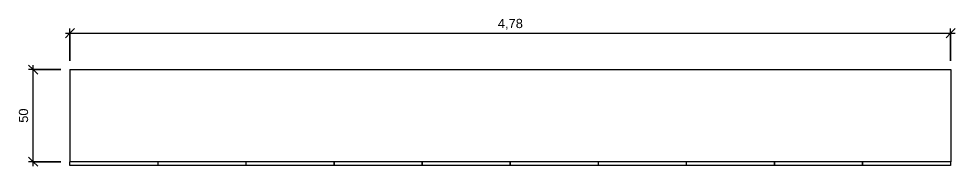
# Model space of a CAD drawing. Header units: millimetres. Extents: x 632 to 22386, y -104 to 8910.
# Drawn here: x 16491 to 21574, y 6950 to 7752 of the extents above; entities that cross this region are included whole.
import ezdxf

# ---------------------------------------------------------------- set-up
doc = ezdxf.new("R2010")
doc.units = ezdxf.units.MM
for name, color, linetype, lineweight in [('A-ANNO-DIMS', 211, 'Continuous', 9), ('A-ANNO-DIMS-25', 211, 'Continuous', 9), ('I-FURN', 30, 'Continuous', 9)]:
    doc.layers.add(name, color=color, linetype=linetype, lineweight=lineweight)
doc.styles.add('@Arial Unicode MS', font='ARIALUNI.TTF', dxfattribs={"height": 50})
doc.dimstyles.new('CRT_-__Metros_-_Linha_de_chamada_3_5_mm', dxfattribs={"dimscale": 304.8, "dimtxt": 50.292243, "dimasz": 0.164042, "dimexe": 0.082021, "dimexo": 0.0625, "dimgap": 0.04101, "dimtad": 1, "dimdec": 0, "dimlfac": 0.1, "dimdsep": 46, "dimtxsty": '@Arial Unicode MS', "dimblk1": 'OBLIQUE', "dimblk2": 'OBLIQUE', "dimsah": 1, "dimcen": 0.09, "dimdle": 0.082021, "dimazin": 0, "dimtfac": 1, "dimtdec": 4, "dimtix": 1, "dimtmove": 0, "dimatfit": 3, "dimfxl": 0.492126, "dimfxlon": 1, "dimtvp": 1, "dimtolj": 1, "dimtzin": 0, "dimarcsym": 2})
doc.dimstyles.new('CRT_-__Metros_-_Linha_de_chamada_3_5_mm_1', dxfattribs={"dimscale": 304.8, "dimtxt": 50.292243, "dimasz": 0.164042, "dimexe": 0.082021, "dimexo": 0.0625, "dimgap": 0.04101, "dimtad": 1, "dimlfac": 0.001, "dimrnd": 0.01, "dimzin": 0, "dimdsep": 46, "dimtxsty": '@Arial Unicode MS', "dimblk1": 'OBLIQUE', "dimblk2": 'OBLIQUE', "dimsah": 1, "dimcen": 0.09, "dimdle": 0.082021, "dimazin": 0, "dimtfac": 1, "dimtdec": 4, "dimtix": 1, "dimtmove": 0, "dimatfit": 3, "dimfxl": 0.492126, "dimfxlon": 1, "dimtvp": 1, "dimtolj": 1, "dimtzin": 0, "dimarcsym": 2})

# ---------------------------------------------------------------- blocks, each defined once
blk = doc.blocks.new('RACK-BANCO QUARTO - RACK-BANCO QUARTO-4356055-VISTA SUPERIOR RACK_BANCO')
at = {"layer": 'I-FURN'}
for p, q in [((8369.7, 7475.4), (13149.7, 7475.4)), ((8369.7, 7475.4), (8369.7, 6975.4)), ((13149.7, 7475.4), (13149.7, 6975.4)), ((8369.7, 6955.4), (8369.7, 6975.4)), ((13149.7, 6975.4), (8369.7, 6975.4)), ((8846.7, 6975.4), (8846.7, 6955.4)), ((8847.7, 6955.4), (8847.7, 6975.4)), ((9324.7, 6975.4), (9324.7, 6955.4)), ((9325.7, 6955.4), (9325.7, 6975.4)), ((9802.7, 6975.4), (9802.7, 6955.4)), ((9803.7, 6955.4), (9803.7, 6975.4)), ((10280.7, 6975.4), (10280.7, 6955.4)), ((10281.7, 6955.4), (10281.7, 6975.4)), ((10758.7, 6975.4), (10758.7, 6955.4)), ((10759.7, 6955.4), (10759.7, 6975.4)), ((11236.7, 6975.4), (11236.7, 6955.4)), ((11237.7, 6955.4), (11237.7, 6975.4)), ((11714.7, 6975.4), (11714.7, 6955.4)), ((11715.7, 6955.4), (11715.7, 6975.4)), ((12192.7, 6975.4), (12192.7, 6955.4)), ((12193.7, 6955.4), (12193.7, 6975.4)), ((12670.7, 6975.4), (12670.7, 6955.4)), ((12671.7, 6955.4), (12671.7, 6975.4)), ((13148.7, 6975.4), (13148.7, 6955.4)), ((8846.7, 6955.4), (8369.7, 6955.4)), ((9324.7, 6955.4), (8847.7, 6955.4)), ((9802.7, 6955.4), (9325.7, 6955.4)), ((10280.7, 6955.4), (9803.7, 6955.4)), ((10758.7, 6955.4), (10281.7, 6955.4)), ((11236.7, 6955.4), (10759.7, 6955.4)), ((11714.7, 6955.4), (11237.7, 6955.4)), ((12192.7, 6955.4), (11715.7, 6955.4)), ((12670.7, 6955.4), (12193.7, 6955.4)), ((13148.7, 6955.4), (12671.7, 6955.4))]:
    blk.add_line(p, q, dxfattribs=at)
blk = doc.blocks.new('DIMBLOCK31-VISTA SUPERIOR RACK_BANCO')
at = {"layer": 'A-ANNO-DIMS-25', "lineweight": 18}
for p, q in [((16769.1, 7673.8), (16794.1, 7698.8)), ((21549.1, 7673.8), (21574.1, 7698.8)), ((16769.1, 7673.8), (16744.1, 7648.8)), ((21549.1, 7673.8), (21524.1, 7648.8))]:
    blk.add_line(p, q, dxfattribs=at)
at = {"layer": 'A-ANNO-DIMS-25'}
for p, q in [((16769.1, 7523.8), (16769.1, 7698.8)), ((21549.1, 7523.8), (21549.1, 7698.8)), ((16744.1, 7673.8), (21574.1, 7673.8)), ((16769.1, 7673.8), (16769.1, 7523.8)), ((21549.1, 7673.8), (21549.1, 7523.8))]:
    blk.add_line(p, q, dxfattribs=at)
at = {"layer": 'A-ANNO-DIMS-25', "color": 0, "insert": (19091.5, 7751.2), "char_height": 50, "width": 162.337, "attachment_point": 1, "line_spacing_factor": 1.117605, "style": '@Arial Unicode MS'}
blk.add_mtext('4,78', dxfattribs=at)
blk = doc.blocks.new('_Oblique')
at = {"color": 0, "linetype": 'ByBlock', "lineweight": -2}
blk.add_line((-0.5, -0.5), (0.5, 0.5), dxfattribs=at)
blk = doc.blocks.new('DIMBLOCK32-VISTA SUPERIOR RACK_BANCO')
at = {"layer": 'A-ANNO-DIMS-25', "lineweight": 18}
for p, q in [((16569.1, 7475.4), (16544.1, 7500.4)), ((16569.1, 7475.4), (16594.1, 7450.4)), ((16569.1, 6975.4), (16544.1, 7000.4)), ((16569.1, 6975.4), (16594.1, 6950.4))]:
    blk.add_line(p, q, dxfattribs=at)
at = {"layer": 'A-ANNO-DIMS-25'}
for p, q in [((16719.1, 7475.4), (16544.1, 7475.4)), ((16569.1, 6950.4), (16569.1, 7500.4)), ((16569.1, 7475.4), (16719.1, 7475.4)), ((16719.1, 6975.4), (16544.1, 6975.4)), ((16569.1, 6975.4), (16719.1, 6975.4))]:
    blk.add_line(p, q, dxfattribs=at)
at = {"layer": 'A-ANNO-DIMS-25', "color": 0, "insert": (16491.7, 7186.7), "char_height": 50, "width": 92.937, "attachment_point": 1, "rotation": 90, "line_spacing_factor": 1.117605, "style": '@Arial Unicode MS'}
blk.add_mtext('50', dxfattribs=at)

msp = doc.modelspace()

# ---------------------------------------------------------------- block references
at = {"layer": 'I-FURN'}
msp.add_blockref('RACK-BANCO QUARTO - RACK-BANCO QUARTO-4356055-VISTA SUPERIOR RACK_BANCO', (8399.464, 0), dxfattribs=at)

# ---------------------------------------------------------------- dimensions: what is measured, and where the dimension line sits
at = {"layer": 'A-ANNO-DIMS'}
for base, p1, p2, angle, dimstyle, override, picture, middle in [((21549.115, 7673.836), (16769.115, 7523.836), (21549.115, 7523.836), 0, 'CRT_-__Metros_-_Linha_de_chamada_3_5_mm_1', {"dimpost": '<>', "dimfxl": 4780}, 'DIMBLOCK31-VISTA SUPERIOR RACK_BANCO', (19159.115, 7711.881)), ((16569.09, 7475.38), (16719.09, 6975.38), (16719.09, 7475.38), 90, 'CRT_-__Metros_-_Linha_de_chamada_3_5_mm', {"dimpost": '<>', "dimfxl": 500}, 'DIMBLOCK32-VISTA SUPERIOR RACK_BANCO', (16531.045, 7225.38))]:
    dim = msp.add_linear_dim(base=base, p1=p1, p2=p2, angle=angle, dimstyle=dimstyle, override=override, dxfattribs=at)
    dim.commit()
    dim.dimension.update_dxf_attribs({"geometry": picture, "text_midpoint": middle})

doc.saveas('drawing.dxf')
